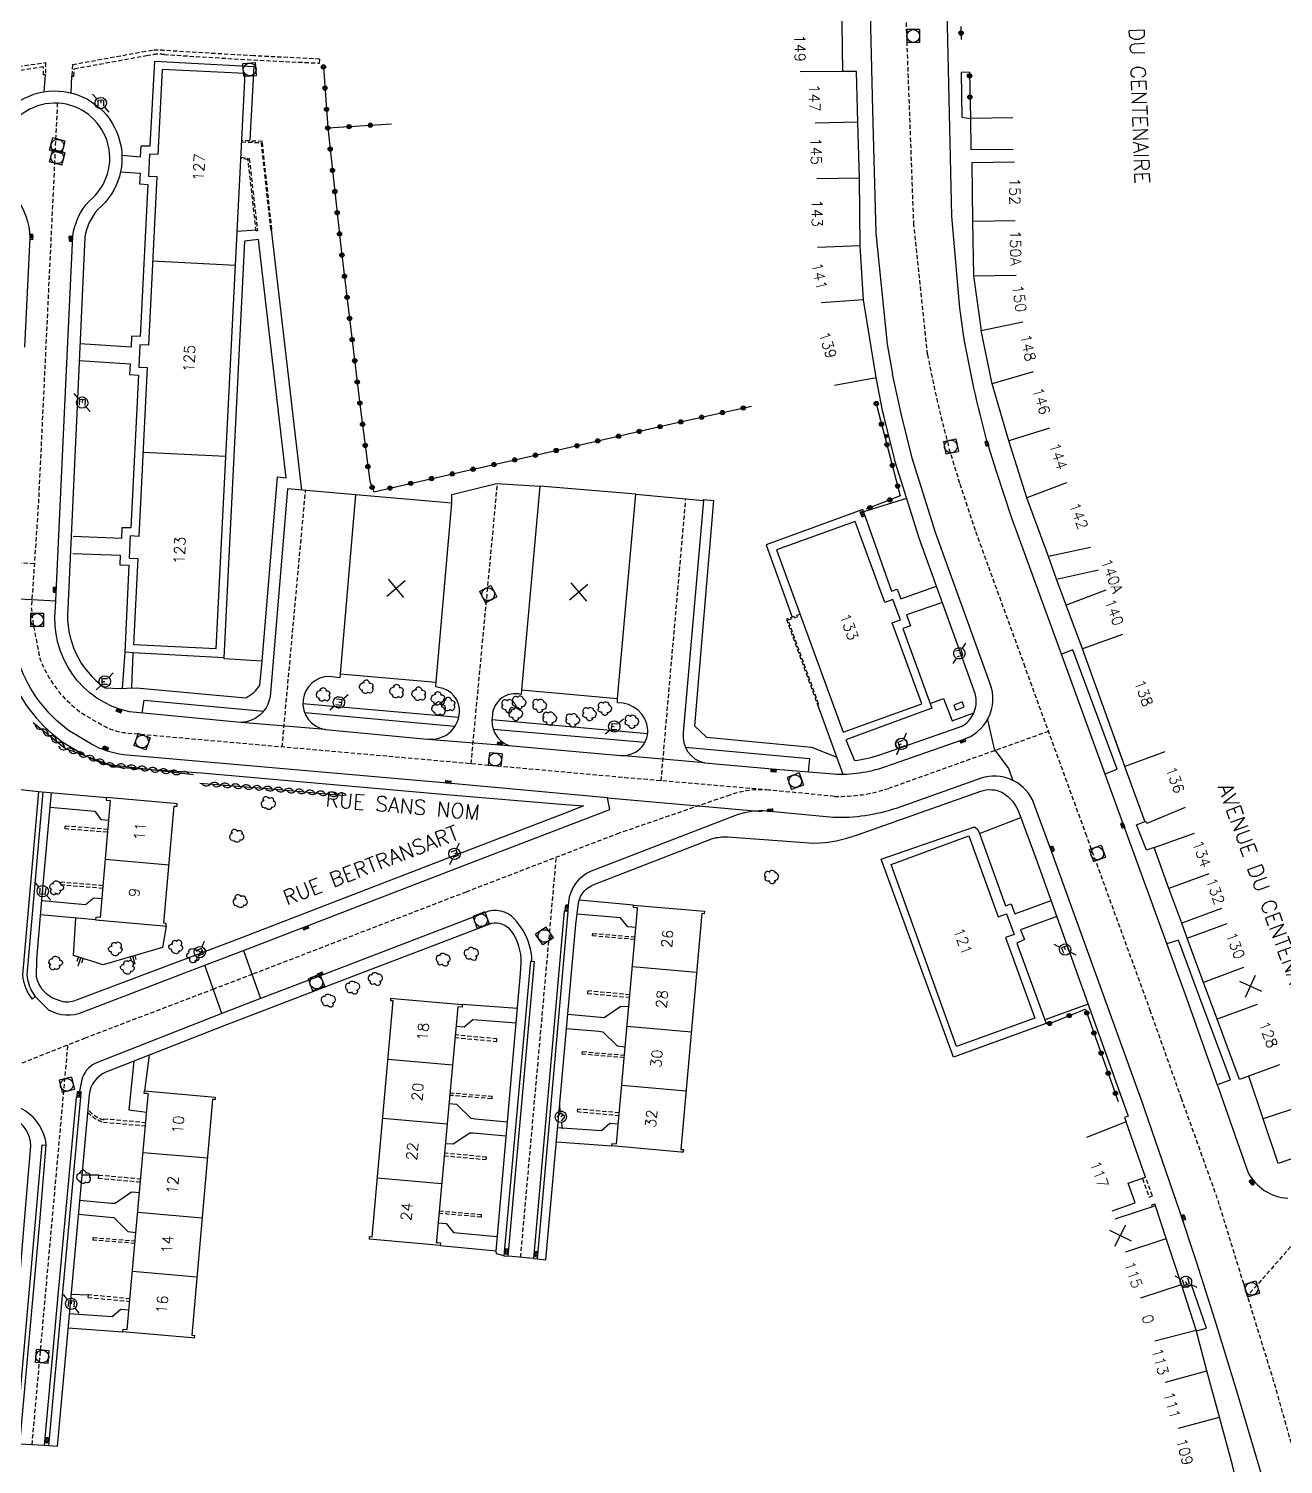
# Model space of a CAD drawing. Header units: millimetres. Extents: x 157000 to 158001, y 120999 to 122000.
# Drawn here: x 157723.5 to 157870.7, y 121662.6 to 121831 of the extents above; entities that cross this region are included whole.
import ezdxf
from ezdxf.enums import TextEntityAlignment as Align

# ---------------------------------------------------------------- set-up
doc = ezdxf.new("R2010")
doc.units = ezdxf.units.MM
doc.linetypes.add('DASHED', pattern=[0.75, 0.5, -0.25])
doc.layers.get('0').update_dxf_attribs({"linetype": 'CONTINUOUS'})
for name, color, linetype in [('W0001', 6, 'DASHED'), ('W0008', 7, 'CONTINUOUS'), ('W0017', 7, 'CONTINUOUS'), ('W0100', 7, 'CONTINUOUS'), ('W0112', 1, 'DASHED'), ('W0211', 2, 'CONTINUOUS'), ('W0300', 7, 'CONTINUOUS'), ('W0310', 3, 'CONTINUOUS'), ('W0322', 7, 'CONTINUOUS'), ('W0334', 7, 'CONTINUOUS'), ('W0400', 7, 'CONTINUOUS'), ('W0420', 7, 'CONTINUOUS'), ('W0471', 7, 'CONTINUOUS'), ('W0851', 7, 'CONTINUOUS'), ('W0984', 7, 'CONTINUOUS'), ('W0989', 7, 'CONTINUOUS'), ('W0991', 7, 'CONTINUOUS'), ('W1102', 7, 'CONTINUOUS')]:
    doc.layers.add(name, color=color, linetype=linetype)
doc.styles.get("Standard").update_dxf_attribs({"font": 'romans.shx', "width": 0.85})

# ---------------------------------------------------------------- blocks, each defined once
blk = doc.blocks.new('t322o')
at = {"color": 0, "linetype": 'Continuous'}
for radius in [0.25, 0.15]:
    blk.add_circle((0, 0), radius, dxfattribs=at)
blk = doc.blocks.new('T420')
for p, q in [((0.75, 0.75), (-0.75, 0.75)), ((-0.75, 0.75), (-0.75, -0.75)), ((0.75, 0.75), (0.75, -0.75)), ((0.75, -0.75), (-0.75, -0.75))]:
    blk.add_line(p, q)
blk.add_ellipse((0, 0), major_axis=(-0.53, 0.53), ratio=1, start_param=3.926991, end_param=10.210176)
blk = doc.blocks.new('t991o')
at = {"color": 0, "linetype": 'Continuous'}
for p, q in [((-1, 1), (1, -1)), ((-1, -1), (1, 1))]:
    blk.add_line(p, q, dxfattribs=at)
blk = doc.blocks.new('T851')
for p, q in [((-0.25, -0.15), (0, 0.32)), ((0, 0.32), (0.25, -0.15)), ((-0.25, -0.15), (0.25, -0.15))]:
    blk.add_line(p, q)
for major_axis in [(-0.106, 0.106), (-0.0354, 0.0354), (-0.0236, 0.0236)]:
    blk.add_ellipse((0, 0), major_axis=major_axis, ratio=1, start_param=3.926991, end_param=10.210176)
blk = doc.blocks.new('t310o')
at = {"color": 0, "linetype": 'Continuous'}
for centre, start, end in [((-0.5, 0.38), 216.8699, 323.1304), ((0.5, -0.37), 36.8699, 143.1303)]:
    blk.add_arc(centre, 0.625, start, end, dxfattribs=at)
blk = doc.blocks.new('t211o')
at = {"color": 0, "linetype": 'Continuous'}
for p, q in [((-0.29, 0.5), (-0.29, 0)), ((0, 1), (0, 0)), ((0.29, 0.5), (0.29, 0))]:
    blk.add_line(p, q, dxfattribs=at)
blk = doc.blocks.new('T300')
for p, q in [((-0.8, 0.51), (-0.86, 0.34)), ((-0.86, 0.34), (-0.86, 0.17)), ((-0.86, 0.17), (-0.74, 0.06)), ((-0.69, 0.63), (-0.8, 0.51)), ((-0.8, -0.06), (-0.74, 0.06)), ((-0.74, 0.06), (-0.69, 0.11)), ((-0.57, 0.69), (-0.69, 0.63)), ((-0.46, 0.69), (-0.57, 0.69)), ((-0.29, 0.63), (-0.46, 0.69)), ((-0.29, 0.63), (-0.17, 0.74)), ((-0.23, 0.57), (-0.29, 0.63)), ((-0.17, 0.74), (-0.06, 0.8)), ((-0.06, 0.8), (0.06, 0.8)), ((0.06, 0.8), (0.23, 0.74)), ((0.23, 0.74), (0.34, 0.63)), ((0.34, 0.63), (0.4, 0.51)), ((0.46, 0.46), (0.34, 0.46)), ((0.4, 0.51), (0.4, 0.46)), ((0.57, 0.4), (0.46, 0.46)), ((0.57, 0.4), (0.69, 0.29)), ((0.69, 0.29), (0.74, 0.17)), ((0.74, 0.06), (0.69, -0.17)), ((0.74, 0.17), (0.74, 0.06)), ((-0.8, -0.17), (-0.8, -0.06)), ((-0.8, -0.23), (-0.8, -0.17)), ((-0.74, -0.34), (-0.8, -0.23)), ((-0.69, -0.4), (-0.74, -0.34)), ((-0.51, -0.46), (-0.69, -0.4)), ((-0.4, -0.46), (-0.51, -0.46)), ((-0.4, -0.46), (-0.34, -0.46)), ((-0.34, -0.46), (-0.34, -0.4)), ((-0.34, -0.51), (-0.34, -0.46)), ((-0.29, -0.63), (-0.34, -0.51)), ((-0.17, -0.74), (-0.29, -0.63)), ((-0.06, -0.8), (-0.17, -0.74)), ((0.06, -0.8), (-0.06, -0.8)), ((0.17, -0.74), (0.06, -0.8)), ((0.23, -0.69), (0.17, -0.74)), ((0.29, -0.46), (0.23, -0.46)), ((0.29, -0.63), (0.23, -0.69)), ((0.46, -0.4), (0.29, -0.46)), ((0.34, -0.51), (0.29, -0.63)), ((0.34, -0.51), (0.34, -0.46)), ((0.57, -0.34), (0.46, -0.4)), ((0.63, -0.29), (0.57, -0.34)), ((0.69, -0.17), (0.63, -0.29))]:
    blk.add_line(p, q)
blk = doc.blocks.new('T471')
for p, q in [((-0.333334, 0.333334), (-0.333334, -0.333334)), ((-0.333334, 0.333334), (0.333334, 0.333334)), ((-0.333334, 0), (0, 0)), ((0.500001, 0.500001), (1.000002, 1.000002)), ((-0.500001, -0.500001), (-1.000002, -1.000002)), ((-0.333334, -0.333334), (0.333334, -0.333334))]:
    blk.add_line(p, q)
blk.add_ellipse((0, 0), major_axis=(0.471405, 0.471405), ratio=1, start_param=5.4977871438, end_param=11.780972451)
blk = doc.blocks.new('T400')
for p, q in [((-0.15, 0.3), (0.15, 0.3)), ((-0.15, -0.25), (-0.15, 0.3)), ((-0.15, 0.15), (0.15, 0.15)), ((-0.15, 0), (0.15, 0)), ((0.15, 0.3), (0.15, -0.25)), ((-0.15, -0.15), (0.15, -0.15)), ((-0.15, -0.25), (-0.15, -0.3)), ((-0.15, -0.3), (0.15, -0.3)), ((0.15, -0.3), (0.15, -0.25))]:
    blk.add_line(p, q)

msp = doc.modelspace()

# ---------------------------------------------------------------- linework, layer by layer
at = {"layer": 'W0001'}
for points in [[(157828.96, 121792.77), (157827.36, 121807.99), (157826.41, 121833.77), (157825.55, 121864.67), (157823.69, 121886.57), (157821.99, 121902.23), (157818.78, 121924.35), (157812.91, 121956.28), (157804.6, 122000)], [(157753.23, 121746.7), (157755.98, 121776.82)], [(157775.41, 121744.74), (157778.5, 121777.6)], [(157797.71, 121742.74), (157800.6, 121775.82)], [(157781.22, 121686.83), (157785.41, 121733.77)]]:
    msp.add_lwpolyline(points, dxfattribs=at)
at = {"layer": 'W0001', "flags": 128}
for points in [[(158000, 121824.19), (157992.12, 121821.47), (157982.59, 121817.66), (157973.64, 121813.66), (157966.39, 121806.86), (157959.33, 121799.25), (157953.33, 121793.41), (157946.89, 121785.28), (157933.15, 121765.78), (157928.51, 121759.41), (157924.59, 121754.22), (157918.14, 121745.81), (157905.29, 121729.1), (157891.79, 121711.89), (157883.81, 121701.7), (157879.89, 121697.55), (157866.51, 121682.3)], [(157723.89, 121664.83), (157728.1, 121711.76)], [(157875.77, 121650.6), (157869.56, 121672.43), (157862.93, 121693.91), (157858.77, 121705.45)]]:
    msp.add_lwpolyline(points, dxfattribs=at)
for points in [[(157810.34, 121741.66), (157793.47, 121743.11), (157773.28, 121744.93), (157734.89, 121748.33, -0.092944), (157732.13, 121749.23), (157729.57, 121750.75, -0.137688), (157724.85, 121757.03), (157724.07, 121761.03), (157723.84, 121763.01), (157724.66, 121775.14), (157726.89, 121822.25)], [(157636.62, 121766.33), (157656.02, 121769.39), (157675.15, 121772.55, -0.088778), (157681.08, 121772.51), (157717.37, 121768.69), (157724.2, 121768.23)]]:
    msp.add_lwpolyline(points, format="xyb", dxfattribs=at)
at = {"layer": 'W0001'}
for points in [[(157858.77, 121705.45), (157855.15, 121715.66), (157847.65, 121736.25), (157840.43, 121756.06), (157836.09, 121767.96), (157834.6, 121772.1), (157832.76, 121777.64), (157831.45, 121781.95, -0.019338), (157828.96, 121792.77)], [(157843.17, 121748.54), (157824.47, 121741.87, -0.086218), (157818.04, 121740.92), (157810.34, 121741.66, 0.108479), (157805.76, 121741.07), (157792.77, 121736.6), (157774.81, 121729.69), (157749.75, 121720.04), (157745.22, 121718.31), (157730.11, 121712.55), (157717.34, 121707.48), (157697.33, 121700.05), (157672.04, 121690.33, -0.126483), (157661.61, 121689.59)]]:
    msp.add_lwpolyline(points, format="xyb", dxfattribs=at)
at = {"layer": 'W0008'}
for points in [[(157833.17, 121795.13), (157833.17, 121795.13), (157832.75, 121798.21), (157831.82, 121809), (157831.31, 121831.38), (157830.18, 121862.47), (157829.39, 121873.78), (157828.32, 121885.49), (157826.19, 121905.07), (157823.97, 121920.86), (157821.71, 121934), (157814.1, 121974.12), (157809.19, 122000)], [(157821.94, 121845.8), (157822.52, 121821.44), (157822.89, 121806.99), (157824.22, 121793.98), (157824.85, 121790.47)], [(157773.13, 121775.33), (157773.16, 121776.34), (157778.4, 121777.61), (157783.49, 121777.33)], [(157871.43, 121649.41), (157868.19, 121661.23), (157865.26, 121671.12), (157862.73, 121679.42), (157860.53, 121686.32), (157858.54, 121692.33), (157854.49, 121704.04)]]:
    msp.add_lwpolyline(points, dxfattribs=at)
for points in [[(157761.85, 121776.29), (157753.85, 121777.01), (157751.85, 121753.03, -0.433818), (157747.96, 121749.62), (157735.32, 121750.82, -0.386459), (157726.65, 121763.08), (157727.75, 121786.75), (157728.66, 121806.65, -0.154242), (157730.61, 121810.8, 2.596499), (157721.98, 121811.29, -0.149764), (157723.63, 121806.44), (157723, 121793.64)], [(157863.05, 121706.93), (157859.4, 121717.19), (157851.9, 121737.8), (157844.68, 121757.61), (157840.35, 121769.51), (157838.87, 121773.58), (157837.07, 121779.03), (157835.93, 121782.65, -0.022093), (157833.17, 121795.13)], [(157794.74, 121776.36), (157802.67, 121775.63), (157800.3, 121748.4, 0.394942), (157802.78, 121744.86), (157811.18, 121744.1), (157817.95, 121743.55, 0.097588), (157823.97, 121744.4), (157833.03, 121747.57, 0.439171), (157836.32, 121754.13), (157829.92, 121771.88), (157827.17, 121780.6), (157825.86, 121785.86), (157824.85, 121790.47)], [(157721.82, 121741.8), (157724.66, 121741.48), (157723.63, 121729.81), (157722.78, 121719.99, 0.156952), (157723.88, 121717.14), (157724.25, 121717.44), (157725.87, 121715.85, 0.228969), (157729.89, 121715.63), (157744.15, 121721.1), (157748.68, 121722.82), (157773.74, 121732.48), (157791.7, 121739.38), (157791.4, 121740.76), (157773.05, 121742.41), (157734.62, 121745.81, -0.095458), (157730.88, 121747.03), (157728.16, 121748.65, -0.143496), (157722.41, 121756.34)], [(157760.04, 121755.31), (157760.01, 121754.81), (157758.77, 121754.99, 0.376315), (157755.69, 121752.23, 0.395391), (157758.27, 121748.75), (157770.3, 121747.64, 0.427732), (157774.03, 121750.67, 0.410136), (157771.58, 121753.69), (157771.26, 121753.79), (157771.31, 121754.33)], [(157781.33, 121753.42), (157781.28, 121752.87, 0.47395), (157777.9, 121750.45, 0.367281), (157779.82, 121746.89), (157792.93, 121745.72, 0.451537), (157796.14, 121748.72, 0.404982), (157792.58, 121751.88), (157792.59, 121752.41)], [(157854.49, 121704.04), (157854.26, 121704.74), (157843.57, 121734.36), (157841.28, 121740.52, 0.367533), (157835.25, 121743.07), (157825.28, 121739.51, -0.087637), (157817.89, 121738.43), (157810.11, 121739.18, 0.10738), (157806.62, 121738.74), (157789.48, 121732.14, 0.272974), (157786.82, 121728.49), (157786.72, 121727.42), (157786.31, 121727.43), (157782.71, 121686.69), (157779.74, 121686.97), (157782.85, 121721.52), (157782.55, 121721.55, 0.17858), (157780.78, 121726.2, 0.302007), (157777.5, 121727.44), (157758.11, 121720.01), (157750.7, 121717.19), (157746.17, 121715.46), (157731.25, 121709.58, 0.196193), (157729.71, 121707.69), (157729.47, 121706.34), (157729.61, 121706.3), (157729.56, 121705.62), (157729.06, 121705.64), (157726.91, 121682.36), (157725.32, 121664.74), (157722.47, 121664.92), (157724.8, 121690.97), (157725.56, 121700.05, 0.465896), (157718.41, 121704.69)], [(157863.05, 121706.93), (157864.83, 121701.74), (157866.54, 121696.85, 0.261756), (157871.24, 121693.76, 0.122782)]]:
    msp.add_lwpolyline(points, format="xyb", dxfattribs=at)
at = {"layer": 'W0017', "flags": 128}
msp.add_lwpolyline([(157833.89, 121825.89), (157832.9, 121825.85), (157833, 121820.61), (157833.99, 121820.47)], dxfattribs=at)
at = {"layer": 'W0100'}
for points in [[(157818.05, 121789.15), (157822.94, 121790.05), (157821.47, 121799.16), (157821.05, 121805.52), (157820.97, 121813.45), (157820.79, 121820.02), (157820.63, 121825.98), (157819.04, 121825.98), (157818.96, 121831.55), (157818.87, 121837.09), (157813.87, 121837)], [(157838.99, 121820.52), (157834, 121820.47), (157834.03, 121816.83), (157839.03, 121816.87)], [(157834.35, 121802), (157835.25, 121795.59)], [(157848.09, 121770.12), (157843.16, 121769.05), (157840.6, 121775.95), (157838.5, 121782.62), (157836.54, 121789.32), (157835.25, 121795.59)], [(157859.21, 121739.6), (157854.7, 121737.75), (157854.63, 121737.92), (157854.51, 121737.88), (157852.12, 121744.41), (157847.14, 121758.23), (157845.22, 121763.36), (157844.1, 121766.4), (157849.02, 121767.49)], [(157863.48, 121727.78), (157858.79, 121726.05), (157857.3, 121730.09), (157855.58, 121734.9), (157860.29, 121736.59)], [(157870.27, 121709.43), (157865.59, 121707.7), (157862.96, 121714.76), (157861.36, 121719.07), (157859.44, 121724.28), (157864.13, 121726.01)], [(157878.37, 121708.33), (157882.18, 121705.1), (157879.46, 121701.88), (157875.66, 121699.75), (157870.13, 121697.83), (157868.36, 121703.07), (157866.66, 121708.1)], [(157850.65, 121692.29), (157853.33, 121693.23), (157852.52, 121695.52), (157854.56, 121696.24), (157852.26, 121702.75), (157847.62, 121700.89)], [(157860.33, 121659.46), (157865.18, 121660.65), (157864.74, 121662.46), (157863.24, 121668.07), (157861.73, 121673.51), (157860.5, 121678.28), (157858.77, 121683.64), (157856.96, 121689.06), (157855.7, 121692.87), (157850.96, 121691.3)]]:
    msp.add_lwpolyline(points, dxfattribs=at)
for points in [[(157739.16, 121826.22), (157738.66, 121816.23), (157737.68, 121816.28), (157737.55, 121813.69), (157738.53, 121813.64), (157737.54, 121793.86), (157736.53, 121793.91), (157736.4, 121791.27), (157737.41, 121791.22), (157736.41, 121771.42), (157735.4, 121771.47), (157735.29, 121768.86), (157736.28, 121768.81), (157735.78, 121758.75), (157745.49, 121758.25), (157748.9, 121825.73)], [(157783.49, 121777.33), (157781.33, 121753.42), (157792.59, 121752.41), (157794.74, 121776.36)], [(157761.85, 121776.29), (157760.04, 121755.31), (157771.31, 121754.33), (157773.13, 121775.33)], [(157823.95, 121763.68), (157820.49, 121773.16), (157811.26, 121769.85), (157819.06, 121748.47), (157828.29, 121751.78), (157824.83, 121761.27), (157825.79, 121761.62), (157824.89, 121764.02)], [(157740.58, 121739.77), (157740.58, 121739.77), (157740.9, 121739.75), (157740.91, 121740.05), (157740.6, 121740.07), (157732.59, 121740.79), (157732.57, 121740.49), (157733.07, 121740.44), (157731.88, 121726.7), (157731.38, 121726.74), (157731.35, 121726.44), (157739.32, 121725.73), (157739.62, 121725.7), (157739.64, 121726), (157739.34, 121726.03)], [(157839.14, 121724.73), (157838.13, 121724.36), (157841.54, 121714.9), (157832.38, 121711.56), (157824.68, 121732.94), (157833.83, 121736.27), (157837.26, 121726.78), (157838.23, 121727.13)], [(157802.77, 121727.14), (157802.47, 121727.17), (157800.03, 121699.49), (157800.33, 121699.47), (157800.31, 121699.17), (157800.01, 121699.19), (157791.94, 121699.9), (157791.96, 121700.2), (157792.46, 121700.16), (157794.94, 121727.63), (157794.95, 121727.83), (157794.76, 121727.85), (157794.46, 121727.87), (157794.48, 121728.17), (157802.79, 121727.44)], [(157763.5, 121689.27), (157763.8, 121689.24), (157766.27, 121716.92), (157765.97, 121716.94), (157766, 121717.24), (157766.29, 121717.22), (157774.37, 121716.5), (157774.34, 121716.2), (157773.84, 121716.24), (157771.33, 121688.77), (157771.31, 121688.57), (157771.51, 121688.56), (157771.81, 121688.53), (157771.78, 121688.23), (157763.47, 121688.97)], [(157745.36, 121705.34), (157745.06, 121705.37), (157742.63, 121677.69), (157742.93, 121677.66), (157742.9, 121677.36), (157742.6, 121677.39), (157734.53, 121678.1), (157734.56, 121678.4), (157735.06, 121678.35), (157737.53, 121705.83), (157737.55, 121706.03), (157737.35, 121706.04), (157737.05, 121706.07), (157737.08, 121706.37), (157745.39, 121705.64)]]:
    msp.add_lwpolyline(points, close=True, dxfattribs=at)
at = {"layer": 'W0112'}
for points in [[(157728.62, 121826.74), (157728.56, 121825.43), (157728.79, 121825.43), (157728.83, 121826.29), (157737.31, 121827.85), (157738.09, 121827.96, -0.049977), (157739.38, 121827.96), (157749.88, 121827.32), (157757.62, 121826.95), (157757.65, 121827.43), (157749.91, 121827.8), (157739.42, 121828.43, 0.050081), (157738.03, 121828.44), (157737.24, 121828.32), (157728.61, 121826.74)], [(157730.42, 121703.83, 0.12448), (157732.26, 121702.69), (157737.21, 121702.26)], [(157730.6, 121704.01, 0.120957), (157732.29, 121702.95), (157732.3, 121703.1), (157737.25, 121702.67)]]:
    msp.add_lwpolyline(points, format="xyb", dxfattribs=at)
for points in [[(157712.75, 121826.17), (157715.59, 121825.55), (157725.48, 121827.03), (157725.46, 121825.56), (157725.23, 121825.56), (157725.24, 121826.51), (157715.58, 121825.07), (157712.73, 121825.69)], [(157748.49, 121817.71), (157750.77, 121817.62), (157751.87, 121807.42), (157752.02, 121807.43), (157750.91, 121817.76), (157748.5, 121817.86)], [(157748.4, 121815.93), (157749.38, 121815.74), (157750.33, 121807.28), (157750.18, 121807.26), (157749.24, 121815.62), (157748.39, 121815.78)], [(157814.02, 121762.28), (157812.41, 121761.72), (157816.05, 121751.67), (157816.19, 121751.72), (157812.6, 121761.63), (157814.07, 121762.14)], [(157732.77, 121737.03), (157727.74, 121737.44), (157727.72, 121737.15), (157732.75, 121736.74)], [(157732.2, 121730.44), (157727.25, 121730.85), (157727.23, 121730.56), (157732.18, 121730.16)], [(157794.62, 121724.13), (157789.67, 121724.54), (157789.69, 121724.84), (157794.65, 121724.43)], [(157794.04, 121717.64), (157789.1, 121718.1), (157789.07, 121717.8), (157794.01, 121717.34)], [(157773.51, 121712.63), (157778.42, 121712.16), (157778.44, 121712.46), (157773.54, 121712.92)], [(157793.37, 121710.26), (157788.45, 121710.67), (157788.47, 121710.97), (157793.4, 121710.56)], [(157772.92, 121706.14), (157777.84, 121705.73), (157777.82, 121705.43), (157772.89, 121705.84)], [(157792.79, 121703.78), (157787.88, 121704.23), (157787.85, 121703.93), (157792.76, 121703.48)], [(157772.24, 121698.76), (157777.18, 121698.3), (157777.21, 121698.59), (157772.27, 121699.06)], [(157736.62, 121695.64), (157731.67, 121696.08), (157731.71, 121696.49), (157736.65, 121696.05)], [(157854.18, 121696.1), (157854.98, 121693.9), (157855.35, 121694.03), (157854.56, 121696.24)], [(157855.7, 121692.87), (157855.63, 121693.09), (157855.25, 121692.97), (157855.32, 121692.74)], [(157771.65, 121692.28), (157776.6, 121691.86), (157776.58, 121691.56), (157771.62, 121691.98)], [(157735.97, 121688.46), (157731.04, 121688.86), (157731.07, 121689.16), (157736, 121688.76)], [(157735.38, 121681.97), (157730.48, 121682.43), (157730.45, 121682.13), (157735.36, 121681.67)]]:
    msp.add_lwpolyline(points, dxfattribs=at)
at = {"layer": 'W0211'}
msp.add_lwpolyline([(157739.62, 121725.7), (157739.18, 121723.19), (157732.22, 121721.14), (157728.76, 121722.24), (157729.03, 121726.65)], dxfattribs=at)
at = {"layer": 'W0310'}
for points in [[(157724.03, 121749.58), (157727.81, 121746.52), (157732.92, 121744.66), (157742.82, 121743.47)], [(157743.56, 121742.45), (157751.5, 121741.83), (157760.56, 121741.04)]]:
    msp.add_lwpolyline(points, dxfattribs=at)
at = {"layer": 'W0322'}
for points in [[(157832.88, 121831.24), (157832.91, 121829.72)], [(157758.08, 121826.51), (157758.59, 121819.34)], [(157833.89, 121825.88), (157833.99, 121820.46)], [(157758.59, 121819.34), (157766.06, 121819.82)], [(157758.59, 121819.34), (157760.17, 121805.07), (157762.44, 121786.31), (157763.52, 121777.89), (157764, 121776.66), (157774.09, 121778.95), (157783.47, 121781.06), (157799.42, 121784.73), (157808.32, 121786.71)], [(157822.95, 121787.01), (157825.76, 121776.19), (157821.78, 121774.61)], [(157843.28, 121714.27), (157847.49, 121715.94), (157851.35, 121705.13)]]:
    msp.add_lwpolyline(points, dxfattribs=at)
at = {"layer": 'W0334'}
for p, q in [((157794.48, 121728.17), (157788.09, 121728.74)), ((157847.8, 121716.53), (157842.73, 121714.68))]:
    msp.add_line(p, q, dxfattribs=at)
for points in [[(157734.42, 121816.14), (157736.62, 121815.97), (157736.68, 121817.25), (157737.74, 121817.23), (157738.29, 121827.17), (157749.91, 121826.56), (157749.43, 121817.92)], [(157725.32, 121823.59), (157725.46, 121825.56)], [(157728.48, 121823.45), (157728.56, 121825.43)], [(157734.26, 121814.18), (157736.57, 121814.04), (157736.51, 121812.8), (157737.48, 121812.7), (157736.59, 121794.87), (157735.57, 121794.9), (157735.51, 121793.63), (157729.51, 121794.02)], [(157750.17, 121807.35), (157747.96, 121807.19)], [(157755.55, 121776.86), (157751.99, 121807.43)], [(157750.88, 121756.8), (157752.69, 121778.4), (157753.7, 121778.31), (157750.44, 121806.25), (157748.82, 121806.07), (157746.41, 121757.19), (157735.77, 121757.75), (157734.79, 121757.85)], [(157729.42, 121792.07), (157735.39, 121791.68), (157735.31, 121790.41), (157736.38, 121790.34), (157735.49, 121772.42), (157734.43, 121772.44), (157734.38, 121771.19), (157728.73, 121771.4)], [(157722.12, 121775.26), (157721.69, 121764.15), (157726.69, 121763.85)], [(157802.67, 121775.63), (157802.68, 121775.74), (157803.84, 121775.64), (157801.62, 121749.2), (157803.01, 121747.85), (157815.34, 121746.68), (157818.31, 121745.53)], [(157826.51, 121775.87), (157821.45, 121774.3), (157824.73, 121765.01), (157825.4, 121765.23), (157825.83, 121764.09), (157830.02, 121765.57)], [(157821.45, 121774.3), (157821.37, 121774.57), (157810.04, 121770.45), (157813.09, 121761.96)], [(157728.67, 121769.43), (157734.23, 121769.2), (157734.2, 121768.09), (157735.25, 121768.03), (157734.79, 121757.85), (157734.48, 121753.61)], [(157844.1, 121766.4), (157843.16, 121769.05)], [(157849.8, 121743.58), (157851.23, 121744.12), (157846.02, 121758.1), (157844.68, 121757.61)], [(157735.6, 121753.64), (157735.77, 121757.75)], [(157736.82, 121750.68), (157737.06, 121752.19), (157751.07, 121750.93)], [(157773.95, 121750.16), (157755.67, 121751.77)], [(157816.07, 121751.68), (157819.04, 121743.53)], [(157829.28, 121751.82), (157830.84, 121752.39), (157831.86, 121749.8), (157834.41, 121750.72)], [(157773.5, 121749.13), (157755.89, 121750.72)], [(157796.12, 121748.26), (157777.83, 121749.89)], [(157836, 121749.91), (157836.79, 121746.46), (157838.47, 121744.18), (157838.96, 121742.8)], [(157758.27, 121748.75), (157747.96, 121749.62)], [(157795.78, 121747.22), (157778, 121748.78)], [(157850.76, 121748.17), (157851.87, 121745.04), (157851.97, 121744.75)], [(157770.3, 121747.64), (157780.21, 121746.86)], [(157800.52, 121746.7), (157815.13, 121745.37), (157814.95, 121743.79)], [(157802.78, 121744.86), (157792.93, 121745.72)], [(157724.66, 121741.48), (157732.68, 121740.78)], [(157726, 121739.64), (157731.27, 121739.18), (157731.97, 121738.22), (157732.89, 121738.14)], [(157791.4, 121740.76), (157809.55, 121739.15)], [(157835.05, 121736.58), (157839.9, 121738.44)], [(157855.58, 121734.9), (157854.67, 121734.59), (157853.5, 121737.58), (157854.48, 121737.96)], [(157844.14, 121726.82), (157839.89, 121725.27), (157840.33, 121724.11), (157839.44, 121723.69), (157842.88, 121714.27), (157832, 121710.31), (157823.53, 121733.56), (157834.47, 121737.35), (157834.84, 121737.06), (157835.05, 121736.58), (157838.13, 121728.09), (157838.77, 121728.3), (157839.2, 121727.15), (157843.46, 121728.71)], [(157732.07, 121728.91), (157731.14, 121728.99), (157730.17, 121728.2), (157725.03, 121728.66)], [(157731.35, 121726.44), (157724.88, 121727.02)], [(157782.71, 121686.69), (157783.2, 121686.64), (157786.81, 121727.41), (157786.72, 121727.42)], [(157794.75, 121725.53), (157793.78, 121725.61), (157792.94, 121726.65), (157787.84, 121727.11)], [(157859.44, 121724.28), (157858.79, 121726.05)], [(157748.68, 121722.82), (157750.7, 121717.19)], [(157862.98, 121707.11), (157864.52, 121707.67), (157860.92, 121717.28), (157858.4, 121724.05), (157857.06, 121723.62)], [(157746.17, 121715.46), (157744.15, 121721.1)], [(157782.55, 121721.55), (157782.38, 121721.56), (157779.25, 121687), (157779.74, 121686.97)], [(157780.84, 121716.02), (157774.37, 121716.5)], [(157786.74, 121715.35), (157790.62, 121715.01), (157791.03, 121714.99), (157792.96, 121716.3), (157793.91, 121716.25)], [(157773.63, 121713.95), (157774.6, 121713.87), (157775.61, 121714.73), (157780.7, 121714.36)], [(157786.6, 121713.69), (157790.4, 121713.36), (157790.88, 121713.29), (157792.54, 121711.65), (157793.49, 121711.54)], [(157735.82, 121709.85), (157735.23, 121704.13), (157737.36, 121703.87)], [(157737.62, 121710.56), (157737.08, 121706.37)], [(157729.56, 121705.62), (157727.41, 121682.32), (157725.81, 121664.71)], [(157779.67, 121702.7), (157775.88, 121703.04), (157775.4, 121703.11), (157773.75, 121704.75), (157772.8, 121704.86)], [(157792.67, 121702.45), (157791.7, 121702.53), (157790.69, 121701.66), (157785.56, 121702.03)], [(157779.52, 121701.04), (157775.66, 121701.39), (157775.25, 121701.41), (157773.32, 121700.1), (157772.37, 121700.15)], [(157721.97, 121664.95), (157724.3, 121691.02), (157725.06, 121700.04), (157725.56, 121699.99)], [(157785.42, 121700.37), (157791.94, 121699.9)], [(157731.71, 121696.49), (157729.72, 121696.48)], [(157729.46, 121693.54), (157733.22, 121693.2), (157733.63, 121693.18), (157735.56, 121694.5), (157736.51, 121694.45)], [(157729.31, 121691.88), (157733, 121691.55), (157733.48, 121691.49), (157735.14, 121689.85), (157736.08, 121689.73)], [(157771.52, 121690.87), (157772.49, 121690.79), (157773.33, 121689.75), (157778.48, 121689.28)], [(157779.25, 121687), (157778.38, 121687.24), (157778.33, 121687.57), (157771.78, 121688.19)], [(157730.48, 121682.4), (157728.46, 121682.46)], [(157860.52, 121678.21), (157861.7, 121678.53), (157859.95, 121683.62), (157858.9, 121683.24)], [(157735.26, 121680.65), (157734.3, 121680.73), (157733.28, 121679.86), (157728.25, 121680.22)], [(157728.1, 121678.55), (157734.55, 121678.09)]]:
    msp.add_lwpolyline(points, dxfattribs=at)
for points in [[(157667.86, 121786.4, -0.110913), (157669.97, 121782.87, 0.177363), (157672.35, 121777.79, 0.145041), (157674.7, 121777.02), (157678.7, 121776.59), (157702.85, 121773.86), (157716.9, 121772.45, 0.331132), (157720.7, 121775.47), (157721.57, 121793.71), (157722.2, 121806.45, 0.144339), (157720.88, 121810.37, -2.539312), (157731.6, 121809.77, 0.147928), (157730.09, 121806.52), (157729.17, 121786.69), (157728.08, 121762.96, 0.266048), (157732.45, 121753.64), (157734.24, 121753.59), (157735, 121753.63), (157736.11, 121753.66), (157748.96, 121752.49, 0.146249), (157750.61, 121753.97), (157750.88, 121756.8), (157746.42, 121757.05), (157746.41, 121757.19)], [(157830.71, 121763.66), (157826.5, 121762.22), (157826.98, 121760.94), (157826.07, 121760.6), (157829.48, 121751.26), (157819.36, 121747.57), (157820.39, 121745.13, 0.055751), (157823.47, 121745.83), (157832.58, 121749.01, 0.013444), (157832.76, 121749.07, 0.182331), (157834.17, 121750.29, 0.229341), (157834.5, 121753.14, 0.02948), (157834.4, 121753.42), (157827.98, 121771.23), (157825.2, 121780.04), (157823.86, 121785.4), (157823.73, 121785.99), (157822.94, 121790.05)], [(157720.96, 121755.93, 0.146373), (157727.32, 121747.4), (157730.13, 121745.73, 0.096556), (157734.46, 121744.32), (157743.76, 121743.69), (157772.94, 121741.1), (157785.99, 121739.99), (157788.58, 121739.8), (157786.74, 121739.07), (157773.2, 121733.87), (157748.15, 121724.22), (157743.62, 121722.49), (157729.17, 121717.06, -0.161618), (157727.53, 121716.81), (157726.3, 121717.26, -0.2286), (157724.42, 121719.7), (157724.43, 121721.81), (157725.11, 121729.68), (157726.15, 121741.35)], [(157725.16, 121741.44), (157724.13, 121729.77), (157723.28, 121719.99, 0.126382), (157723.98, 121717.87), (157724.25, 121717.44)], [(157783.2, 121686.64), (157784.19, 121686.55), (157787.68, 121725.9), (157788.02, 121728.44, -0.28214), (157789.94, 121730.6), (157803.74, 121735.98, -0.062397), (157805.51, 121736.19), (157815.63, 121735.43, 0.080811), (157820.75, 121736.41), (157835.21, 121741.51, -0.208077), (157837.75, 121741.37, -0.178414), (157839.7, 121738.96), (157841.68, 121733.67), (157852.5, 121703.38)], [(157778.33, 121687.57), (157781.21, 121720.15), (157781.3, 121721.42, 0.162598), (157780.13, 121725.11, 0.279924), (157777.79, 121726.02), (157758.62, 121718.67), (157751.21, 121715.85), (157746.69, 121714.13), (157732.53, 121708.55, 0.267497), (157730.57, 121705.91), (157728.44, 121682.22), (157726.84, 121664.64), (157725.32, 121664.74)], [(157722.47, 121664.92), (157720.86, 121665.07), (157723.01, 121691.13), (157723.76, 121699.93, 0.264484), (157721.71, 121703.16, 0.15437), (157719.62, 121703.49), (157718.87, 121703.32), (157699.57, 121695.83), (157697.43, 121691.79), (157675.37, 121683.35, 0.033489), (157672.17, 121682.14, 0.28317), (157668.03, 121675.95), (157667.99, 121675.86), (157665.72, 121651.39, 0.075359), (157667.35, 121632.52, 0.056381), (157670.06, 121625.06, 0.071176)]]:
    msp.add_lwpolyline(points, format="xyb", dxfattribs=at)
msp.add_lwpolyline([(157832.29, 121751.03), (157833.27, 121751.42), (157833.04, 121752), (157832.06, 121751.61)], close=True, dxfattribs=at)
at = {"layer": 'W0334', "flags": 128}
msp.add_lwpolyline([(157852.5, 121703.38), (157852.09, 121703.23), (157852.26, 121702.75)], dxfattribs=at)
at = {"layer": 'W1102'}
for p, q in [((157738.03, 121803.75), (157747.76, 121803.26)), ((157835.25, 121795.59), (157840.15, 121796.59)), ((157841.35, 121790.73), (157836.54, 121789.32)), ((157843.27, 121784.13), (157838.5, 121782.62)), ((157736.91, 121781.32), (157746.63, 121780.83)), ((157845.29, 121777.69), (157840.6, 121775.95)), ((157849.9, 121765.11), (157845.22, 121763.36)), ((157851.84, 121759.92), (157847.14, 121758.23)), ((157856.82, 121746.13), (157852.12, 121744.41)), ((157732.47, 121733.57), (157739.96, 121732.9)), ((157861.99, 121731.82), (157857.3, 121730.09)), ((157794.34, 121720.96), (157801.86, 121720.3)), ((157866.04, 121720.82), (157861.36, 121719.07)), ((157867.65, 121716.5), (157862.96, 121714.76)), ((157793.7, 121713.95), (157801.25, 121713.29)), ((157773.21, 121709.38), (157765.66, 121710.06)), ((157793.08, 121707.02), (157800.64, 121706.35)), ((157873.09, 121704.66), (157868.36, 121703.07)), ((157772.58, 121702.45), (157765.04, 121703.12)), ((157736.93, 121699.15), (157744.46, 121698.49)), ((157771.94, 121695.45), (157764.41, 121696.12)), ((157736.3, 121692.15), (157743.84, 121691.48)), ((157852.22, 121687.47), (157856.96, 121689.06)), ((157735.68, 121685.21), (157743.23, 121684.55)), ((157854.01, 121682.1), (157858.77, 121683.64)), ((157855.65, 121677.04), (157860.5, 121678.28)), ((157856.91, 121672.18), (157861.73, 121673.51)), ((157858.41, 121666.78), (157863.24, 121668.07))]:
    msp.add_line(p, q, dxfattribs=at)
for points in [[(157819.04, 121825.98), (157814.04, 121825.92)], [(157820.79, 121820.02), (157815.79, 121819.89)], [(157839.16, 121815.32), (157834.16, 121815.26), (157834.25, 121808.39), (157834.35, 121802), (157839.35, 121802.07)], [(157820.97, 121813.45), (157815.97, 121813.36)], [(157834.25, 121808.39), (157839.25, 121808.47)], [(157821.05, 121805.52), (157816.05, 121805.33)], [(157821.47, 121799.16), (157816.48, 121798.82)]]:
    msp.add_lwpolyline(points, dxfattribs=at)

# ---------------------------------------------------------------- block references
at = {"layer": 'W0211'}
for p, rotation in [((157729.6, 121721.97), 162.433049757011), ((157735.7, 121722.17), 196.40505445217)]:
    msp.add_blockref('t211o', p, dxfattribs=dict(at, rotation=rotation))
at = {"layer": 'W0300'}
for p, rotation in [((157758, 121752.88), 175.004265738669), ((157763.07, 121753.79), 175.004265738669), ((157766.61, 121753.27), 175.004265738669), ((157769.21, 121752.97), 175.004265738669), ((157771.46, 121752.41), 175.004265738669), ((157771.55, 121751.23), 175.004265738669), ((157772.67, 121751.75), 175.004265738669), ((157779.85, 121751.51), 354.941161119429), ((157780.69, 121750.59), 354.941161119429), ((157781.08, 121751.91), 354.941161119429), ((157783.49, 121751.54), 354.941161119429), ((157789.34, 121750.57), 354.941161119429), ((157791.14, 121751.21), 354.941161119429), ((157784.68, 121750.05), 354.941161119429), ((157787.37, 121749.84), 354.941161119429), ((157794.31, 121749.67), 354.941161119429), ((157751.51, 121740.15), 201.074451218482), ((157747.81, 121736.3), 201.074451218482), ((157810.72, 121731.45), 3.46141658828311), ((157726.77, 121730.26), 86.4254019832844), ((157748.22, 121728.64), 201.074451218482), ((157733.64, 121722.96), 264.727403526656), ((157740.74, 121723.21), 264.727403526656), ((157742.84, 121722.35), 109.707104103211), ((157772.22, 121721.75), 20.86327004361081), ((157775.53, 121722.44), 20.86327004361081), ((157726.67, 121721.43), 86.4254019832844), ((157735.06, 121720.81), 264.727403526656), ((157761.59, 121718.47), 20.86327004361081), ((157764.27, 121719.48), 20.86327004361081), ((157758.74, 121716.95), 20.86327004361081), ((157729.88, 121696.29), 180.443940673966)]:
    msp.add_blockref('T300', p, dxfattribs=dict(at, rotation=rotation))
at = {"layer": 'W0310'}
for p, rotation in [((157725, 121748.8), 320.974824201958), ((157725.97, 121748.01), 320.974824201958), ((157726.94, 121747.22), 320.974824201958), ((157727.93, 121746.47), 339.986407004965), ((157729.11, 121746.05), 339.986407004965), ((157730.28, 121745.62), 339.986407004965), ((157731.46, 121745.19), 339.986407004965), ((157732.63, 121744.76), 339.986407004965), ((157733.86, 121744.55), 353.1738691899719), ((157735.1, 121744.4), 353.1738691899719), ((157736.34, 121744.25), 353.1738691899719), ((157737.58, 121744.1), 353.1738691899719), ((157738.82, 121743.95), 353.1738691899719), ((157740.06, 121743.8), 353.1738691899719), ((157741.3, 121743.65), 353.1738691899719), ((157744.81, 121742.35), 355.546529285187), ((157746.05, 121742.26), 355.546529285187), ((157747.3, 121742.16), 355.546529285187), ((157748.54, 121742.06), 355.546529285187), ((157749.79, 121741.96), 355.546529285187), ((157751.04, 121741.87), 355.546529285187), ((157752.28, 121741.76), 354.999371105286), ((157753.53, 121741.65), 354.999371105286), ((157754.77, 121741.54), 354.999371105286), ((157756.02, 121741.44), 354.999371105286), ((157757.26, 121741.33), 354.999371105286), ((157758.51, 121741.22), 354.999371105286), ((157759.75, 121741.11), 354.999371105286)]:
    msp.add_blockref('t310o', p, dxfattribs=dict(at, rotation=rotation))
at = {"layer": 'W0322'}
msp.add_blockref('t322o', (157832.9, 121830.48), dxfattribs=at)
for p, rotation in [((157758.08, 121826.51), 274.078235359224), ((157833.9, 121825.46), 271.0437805810587), ((157758.26, 121824.02), 274.078235359224), ((157833.94, 121822.96), 271.0437805810587), ((157758.44, 121821.53), 274.078235359224), ((157758.59, 121819.34), 3.64558948027987), ((157761.09, 121819.5), 3.64558948027987), ((157763.58, 121819.66), 3.64558948027987), ((157758.87, 121816.86), 276.3274992888574), ((157759.14, 121814.37), 276.3274992888574), ((157759.42, 121811.89), 276.3274992888574), ((157759.69, 121809.4), 276.3274992888574), ((157759.97, 121806.92), 276.3274992888574), ((157760.25, 121804.43), 276.9008226813715), ((157760.55, 121801.95), 276.9008226813715), ((157760.85, 121799.47), 276.9008226813715), ((157761.15, 121796.99), 276.9008226813715), ((157761.45, 121794.51), 276.9008226813715), ((157761.75, 121792.03), 276.9008226813715), ((157762.05, 121789.54), 276.9008226813715), ((157762.35, 121787.06), 276.9008226813715), ((157807.34, 121786.49), 12.52938493072073), ((157822.95, 121787.01), 284.563870082017), ((157800.01, 121784.86), 12.52938493072073), ((157802.46, 121785.4), 12.52938493072073), ((157804.9, 121785.95), 12.52938493072073), ((157762.67, 121784.58), 277.2743494009977), ((157792.71, 121783.18), 12.96548566917649), ((157795.14, 121783.74), 12.96548566917649), ((157797.58, 121784.3), 12.96548566917649), ((157823.58, 121784.59), 284.563870082017), ((157762.98, 121782.1), 277.2743494009977), ((157785.4, 121781.5), 12.96548566917649), ((157787.83, 121782.06), 12.96548566917649), ((157790.27, 121782.62), 12.96548566917649), ((157824.21, 121782.17), 284.563870082017), ((157778.08, 121779.85), 12.64501043833823), ((157780.52, 121780.39), 12.64501043833823), ((157782.96, 121780.94), 12.64501043833823), ((157824.84, 121779.75), 284.563870082017), ((157763.3, 121779.62), 277.2743494009977), ((157770.76, 121778.2), 12.76716040903729), ((157773.2, 121778.75), 12.76716040903729), ((157775.64, 121779.3), 12.64501043833823), ((157763.79, 121777.19), 291.2475748116073), ((157765.89, 121777.09), 12.76716040903729), ((157768.33, 121777.65), 12.76716040903729), ((157825.46, 121777.33), 284.563870082017), ((157822.21, 121774.78), 201.61231764795), ((157824.53, 121775.7), 201.61231764795), ((157843.28, 121714.27), 21.6294083879074), ((157845.6, 121715.19), 21.6294083879074), ((157847.65, 121715.5), 289.651809306348), ((157848.49, 121713.15), 289.651809306348), ((157849.33, 121710.79), 289.651809306348), ((157850.17, 121708.44), 289.651809306348), ((157851.01, 121706.09), 289.651809306348)]:
    msp.add_blockref('t322o', p, dxfattribs=dict(at, rotation=rotation))
at = {"layer": 'W0400'}
for p, rotation in [((157723.82, 121806.54), 177.1583463763426), ((157728.42, 121806.37), 1.781782065916024), ((157835.93, 121782.29), 197.487542927301), ((157821.32, 121774.06), 20.57790769214899), ((157726.55, 121765.16), 357.352631416055), ((157734.09, 121750.95), 69.97119646494292), ((157732.54, 121746.6), 67.54783799331328), ((157778.81, 121747.14), 84.94116111942904), ((157833.11, 121747.42), 109.260778440915), ((157810.92, 121743.93), 84.85482072235106), ((157772.74, 121742.59), 84.94116111942904), ((157810.52, 121739.28), 92.12171055613133), ((157851.88, 121737.49), 200.004155422411), ((157843.59, 121734.77), 20.42077643134903), ((157786.63, 121727.85), 174.519158181297), ((157756.01, 121725.48), 291.074451218482), ((157757.7, 121720.05), 110.8632700436108), ((157729.35, 121705.99), 357.2550947536332), ((157867.02, 121695.63), 39.52763893502453), ((157859, 121691.5), 198.310105394355), ((157779.6, 121687.5), 175.5565448597581), ((157783.07, 121687.22), 356.0961695879447), ((157725.62, 121665.4), 354.821439016787)]:
    msp.add_blockref('T400', p, dxfattribs=dict(at, rotation=rotation))
at = {"layer": 'W0420'}
for p in [(157827.29, 121830.13), (157724.47, 121761.61)]:
    msp.add_blockref('T420', p, dxfattribs=at)
for p, rotation in [((157749.42, 121826.21), 183.645589480294), ((157726.87, 121817.25), 254.745614601856), ((157726.84, 121815.9), 254.745614601856), ((157831.71, 121781.98), 101.561984113988), ((157777.41, 121764.63), 117.613316199892), ((157736.79, 121747.35), 339.986407004965), ((157778.23, 121745.23), 354.941161119429), ((157813.44, 121742.7), 20.0167806730073), ((157848.88, 121734.23), 110.004155422411), ((157776.57, 121726.39), 20.86327004361081), ((157784.02, 121724.54), 303.945664515527), ((157757.24, 121719.08), 20.86327004361081), ((157727.97, 121707.07), 13.6689678610148), ((157867, 121683.14), 106.9581062819069), ((157725.09, 121675.19), 264.729479650858)]:
    msp.add_blockref('T420', p, dxfattribs=dict(at, rotation=rotation))
at = {"layer": 'W0471'}
for p, rotation in [((157731.94, 121822.26), 267.359563849533), ((157729.77, 121787.12), 267.0127416145201), ((157832.7, 121757.7), 191.639092893712), ((157759.9, 121751.95), 175.004265738669), ((157792.21, 121749.11), 354.941161119429), ((157825.89, 121747.07), 19.260778440915), ((157825.92, 121747.08), 20.0162121663454), ((157773.46, 121734.18), 201.030628017858), ((157725.14, 121729.79), 86.4254019832844), ((157743.56, 121722.64), 201.074451218482), ((157845.11, 121722.94), 289.651809306348), ((157785.94, 121703.33), 230.425155053771), ((157859.29, 121683.96), 107.909024674184), ((157728.48, 121681.38), 265.0924856847169)]:
    msp.add_blockref('T471', p, dxfattribs=dict(at, rotation=rotation))
msp.add_blockref('T471', (157732.42, 121754.4), dxfattribs=at)
at = {"layer": 'W0851', "rotation": 282.3091518421031}
msp.add_blockref('T851', (157824.12, 121783.2), dxfattribs=at)
at = {"layer": 'W0991'}
for p, rotation in [((157766.58, 121765.32), 355.1681017173725), ((157788.03, 121764.89), 355.0719487892778), ((157866.85, 121718.66), 20.48234552712664), ((157851.59, 121689.39), 18.2287575167705)]:
    msp.add_blockref('t991o', p, dxfattribs=dict(at, rotation=rotation))

# ---------------------------------------------------------------- texts
at = {"layer": 'W0984'}
for s, rotation, p in [('149', 270.7599, (157814, 121828.7)), ('147', 271.5649, (157815.71, 121822.86)), ('145', 271.5724, (157815.88, 121816.62)), ('152', 270.875, (157839.21, 121811.89)), ('143', 270.5521, (157816.01, 121809.34)), ('150A', 270.875, (157839.3, 121805.27)), ('141', 281.9373, (157816.28, 121801.95)), ('150', 278.3459, (157839.75, 121799.33)), ('139', 287.4246, (157817.27, 121793.87))]:
    msp.add_text(s, height=1.25, rotation=rotation, dxfattribs=at).set_placement(p, align=Align.MIDDLE)
at = {"layer": 'W0989'}
for s, rotation, p in [('AVENUE DU CENTENAIRE', 272.0427, (157853.65, 121826.96)), ('RUE SANS NOM', 354.9412, (157767.39, 121739.81)), ('AVENUE DU CENTENAIRE', 290.0042, (157868.69, 121728.99)), ('RUE BERTRANSART', 21.0745, (157763.63, 121732.85))]:
    msp.add_text(s, height=1.75, rotation=rotation, dxfattribs=at).set_placement(p, align=Align.MIDDLE)
at = {"layer": 'W0991'}
for s, rotation, p in [('127', 87.1207, (157743.46, 121814.74)), ('125', 87.1207, (157742.33, 121792.29)), ('148', 281.562, (157840.77, 121793.56)), ('146', 286.3392, (157842.34, 121787.3)), ('144', 287.489, (157844.31, 121780.83)), ('142', 290.2795, (157846.71, 121773.84)), ('123', 87.1207, (157741.2, 121769.79)), ('140A', 290.2754, (157850.61, 121766.79)), ('140', 290.5335, (157850.87, 121762.53)), ('133', 290.0319, (157819.77, 121760.82)), ('138', 289.8259, (157854.33, 121753.04)), ('136', 290.0971, (157858.02, 121742.86)), ('11', 84.8746, (157736.54, 121736.82)), ('134', 289.6447, (157861.14, 121734.19)), ('9', 84.8746, (157735.89, 121729.65)), ('132', 290.2525, (157862.74, 121729.79)), ('26', 84.9134, (157798.42, 121724.21)), ('121', 289.8173, (157833.11, 121723.92)), ('130', 290.1809, (157865.09, 121723.41)), ('28', 84.9134, (157797.79, 121717.12)), ('128', 290.353, (157868.96, 121712.97)), ('18', 84.8367, (157769.76, 121713.3)), ('30', 84.9134, (157797.17, 121710.15)), ('20', 84.8367, (157769.12, 121706.25)), ('10', 84.9134, (157741.02, 121702.41)), ('32', 84.9134, (157796.54, 121703.11)), ('22', 84.8367, (157768.49, 121699.28)), ('117', 289.4269, (157849.13, 121696.59)), ('12', 84.9134, (157740.38, 121695.32)), ('24', 84.8367, (157767.85, 121692.2)), ('14', 84.9134, (157739.76, 121688.35)), ('115', 288.4831, (157853.12, 121684.78)), ('16', 84.9134, (157739.14, 121681.3)), ('0', 287.9117, (157854.83, 121679.57)), ('113', 284.5143, (157856.28, 121674.61)), ('111', 285.5074, (157857.66, 121669.48)), ('109', 284.9803, (157859.14, 121664.02))]:
    msp.add_text(s, height=1.25, rotation=rotation, dxfattribs=at).set_placement(p, align=Align.MIDDLE)

doc.saveas('drawing.dxf')
